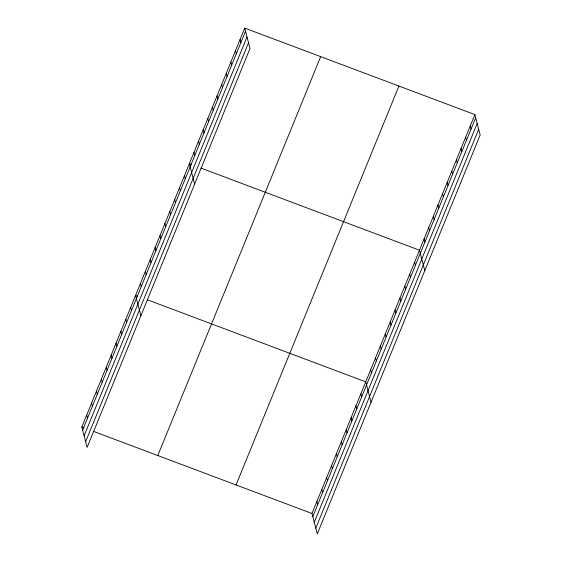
<?xml version="1.0" encoding="UTF-8"?>
<svg xmlns="http://www.w3.org/2000/svg" width="562" height="562" viewBox="0 0 562 562"><rect width="100%" height="100%" fill="white"/><g stroke="black" fill="none" stroke-linecap="round" stroke-linejoin="round"><path stroke-width="0.84" d="M244.723 28.1L249.999 48.515L87.117 447.408L81.834 426.994L244.723 28.1L474.883 114.592L480.166 135.006L317.277 533.9L312.001 513.485L474.883 114.592M82.642 430.113L245.524 31.219M84.117 435.824L247.006 36.93M85.635 441.704L248.523 42.81M157.789 455.536L320.677 56.643M236.047 484.943L398.929 86.049M312.809 516.604L475.691 117.711M314.284 522.309L477.173 123.422M315.802 528.196L478.691 129.302M191.663 164.596L189.338 163.725L194.621 184.139M200.964 168.094L419.505 250.216L424.788 270.631M137.908 296.23L135.583 295.359L140.865 315.774M147.209 299.729L365.75 381.851L371.032 402.266M81.834 426.994L84.159 427.865M93.461 431.363L312.001 513.485M470.268 125.895L471.075 129.014M465.659 137.198L466.46 140.317M461.044 148.494L461.852 151.621M456.428 159.798L457.236 162.924M451.813 171.101L452.621 174.22M447.197 182.404L448.005 185.523M442.582 193.707L443.39 196.826M437.967 205.004L438.774 208.13M433.351 216.307L434.159 219.433M428.736 227.61L429.544 230.729M424.12 238.913L424.928 242.032M414.616 262.18L415.423 265.306M409.733 274.151L410.541 277.27M404.844 286.114L405.652 289.233M399.961 298.078L400.769 301.204M395.072 310.048L395.88 313.167M390.183 322.012L390.99 325.138M385.3 333.983L386.108 337.102M380.411 345.946L381.219 349.072M375.528 357.917L376.336 361.036M370.639 369.88L371.447 373.006M360.867 393.814L361.675 396.934M355.978 405.785L356.786 408.904M351.095 417.749L351.903 420.868M346.206 429.712L347.014 432.838M240.107 39.403L240.915 42.522M341.317 441.683L342.125 444.802M235.492 50.706L236.3 53.826M336.434 453.646L337.242 456.773M230.877 62.003L231.685 65.129M331.545 465.617L332.353 468.736M226.261 73.306L227.069 76.432M326.663 477.581L327.47 480.707M221.646 84.609L222.454 87.728M321.773 489.551L322.581 492.67M217.03 95.912L217.838 99.031M316.884 501.515L317.692 504.641M212.415 107.216L213.223 110.335M207.8 118.519L208.607 121.638M203.184 129.815L203.992 132.941M198.569 141.118L199.377 144.244M193.953 152.421L194.761 155.541M184.448 175.688L185.256 178.814M179.566 187.659L180.374 190.778M174.677 199.622L175.485 202.749M169.794 211.593L170.602 214.712M164.905 223.557L165.713 226.676M160.015 235.52L160.823 238.646M155.133 247.491L155.941 250.61M150.244 259.454L151.052 262.58M145.361 271.425L146.169 274.544M140.472 283.388L141.28 286.515M130.7 307.323L131.508 310.449M125.811 319.293L126.619 322.412M120.928 331.257L121.736 334.383M116.039 343.227L116.847 346.347M111.15 355.191L111.957 358.31M106.267 367.155L107.075 370.281M101.378 379.125L102.186 382.244M96.495 391.089L97.303 394.215M91.606 403.059L92.414 406.178M86.717 415.023L87.524 418.149"/></g></svg>
